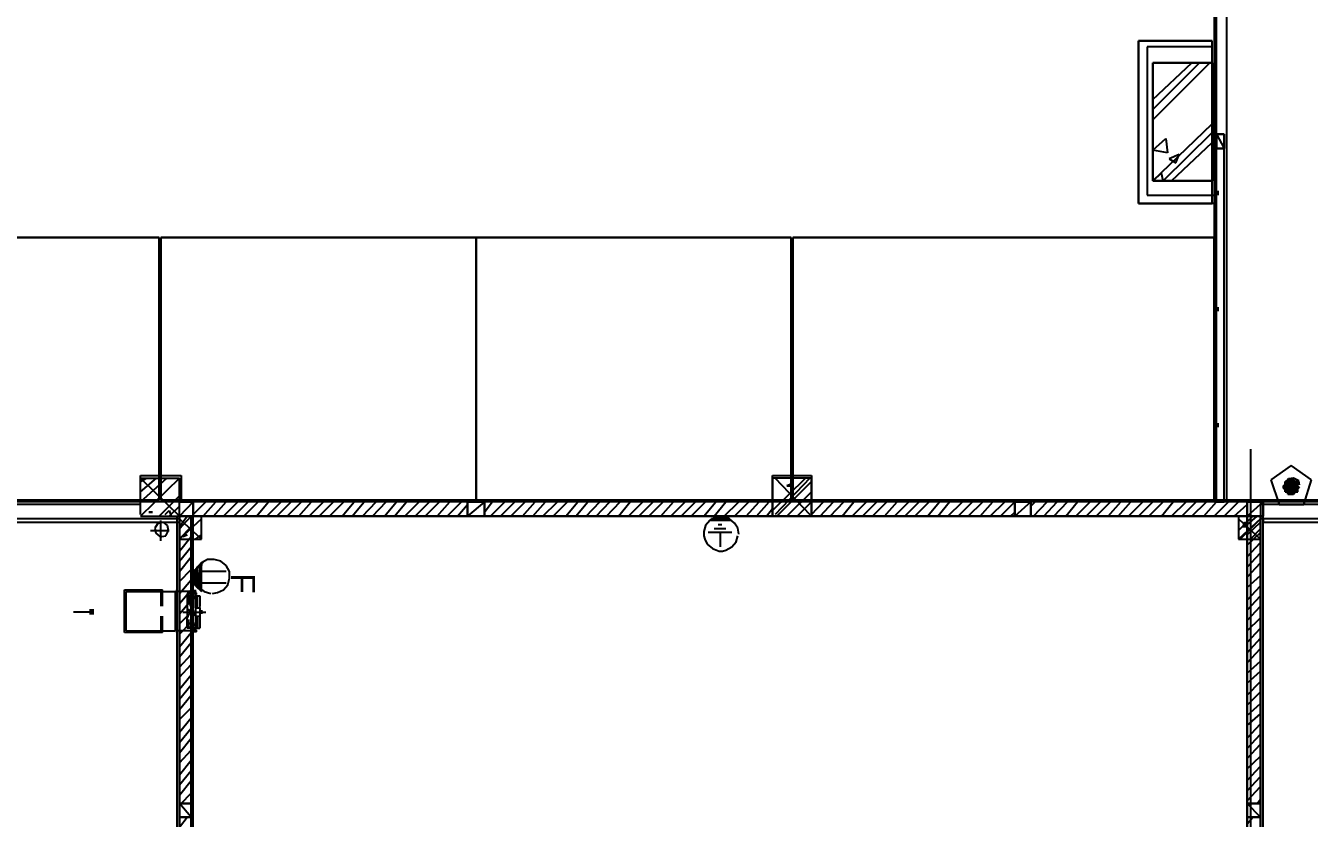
# Model space of a CAD drawing. Header units: millimetres. Extents: x 5 to 415, y 48 to 251.
# Drawn here: x 325.73 to 352.45, y 65.1 to 81.6 of the extents above; entities that cross this region are included whole.
import ezdxf

# ---------------------------------------------------------------- set-up
doc = ezdxf.new("R2010")
doc.units = ezdxf.units.MM
for name, color, linetype in [('H', 7, 'Continuous'), ('P', 7, 'Continuous'), ('T', 7, 'Continuous')]:
    doc.layers.add(name, color=color, linetype=linetype)

msp = doc.modelspace()

# ---------------------------------------------------------------- hatches: boundary and pattern name
at = {"layer": 'H', "linetype": 'Continuous'}
for points in [[(351.913, 72.002), (351.966, 72.055), (352.213, 72.055), (352.213, 72.002), (351.913, 72.002)], [(351.913, 71.967), (351.913, 72.002), (352.213, 72.002), (352.213, 71.967), (351.913, 71.967)], [(351.966, 71.931), (351.913, 71.967), (352.213, 71.967), (352.213, 71.931), (351.966, 71.931)], [(351.966, 72.055), (351.966, 72.09), (352.213, 72.09), (352.213, 72.055), (351.966, 72.055)], [(351.966, 71.878), (351.966, 71.931), (352.213, 71.931), (352.213, 71.878), (351.966, 71.878)], [(352.002, 72.09), (352.002, 72.143), (352.125, 72.143), (352.178, 72.09), (352.002, 72.09)], [(352.002, 71.843), (352.002, 71.878), (352.178, 71.878), (352.125, 71.843), (352.002, 71.843)], [(340.06, 71.332), (340.148, 71.385), (340.237, 71.385), (340.325, 71.332), (340.06, 71.332)], [(339.972, 71.296), (340.025, 71.332), (340.36, 71.332), (340.395, 71.296), (339.972, 71.296)], [(329.318, 69.885), (329.265, 69.938), (329.265, 70.273), (329.318, 70.326), (329.318, 69.885)], [(329.353, 69.85), (329.318, 69.885), (329.318, 70.326), (329.353, 70.362), (329.353, 69.85)], [(329.389, 69.815), (329.353, 69.85), (329.353, 70.362), (329.389, 70.397), (329.389, 69.815)], [(329.265, 69.938), (329.23, 70.026), (329.23, 70.185), (329.265, 70.273), (329.265, 69.938)]]:
    msp.add_hatch(color=256, dxfattribs=at).paths.add_polyline_path(points)

# ---------------------------------------------------------------- linework, layer by layer
at = {"layer": 'P'}
for points in [[(350.467, 103.223), (350.467, 71.684)], [(350.52, 79.34), (350.52, 103.223)], [(350.52, 71.684), (350.52, 103.223)], [(350.732, 71.684), (350.732, 103.258)], [(350.732, 71.684), (350.732, 103.223)], [(348.897, 77.893), (348.897, 81.28)], [(348.897, 81.28), (350.432, 81.28)], [(350.432, 81.28), (348.897, 81.28)], [(348.897, 81.28), (348.897, 77.893)], [(350.432, 81.28), (348.897, 81.28)], [(348.897, 81.28), (348.897, 77.893)], [(350.432, 81.157), (350.432, 81.28)], [(350.432, 77.893), (350.432, 81.28)], [(350.432, 77.893), (350.432, 81.28)], [(349.074, 81.157), (349.074, 78.07)], [(350.432, 81.157), (349.074, 81.157)], [(350.432, 81.157), (349.074, 81.157)], [(349.074, 81.157), (349.074, 78.07)], [(350.432, 81.157), (349.074, 81.157)], [(349.074, 81.157), (349.074, 78.07)], [(350.432, 78.07), (350.432, 81.157)], [(350.432, 78.07), (350.432, 81.157)], [(350.432, 80.821), (349.197, 80.821)], [(349.197, 80.821), (349.197, 78.37)], [(349.197, 80.063), (350.008, 80.821)], [(349.197, 79.851), (350.167, 80.821)], [(349.197, 79.64), (350.379, 80.821)], [(349.197, 80.063), (350.008, 80.821)], [(349.197, 79.851), (350.167, 80.821)], [(349.197, 79.64), (350.379, 80.821)], [(349.197, 78.37), (349.197, 80.821)], [(349.197, 80.821), (350.432, 80.821)], [(350.432, 80.821), (349.197, 80.821)], [(349.197, 80.821), (349.197, 78.37)], [(350.432, 78.37), (350.432, 80.821)], [(350.432, 80.821), (350.432, 78.37)], [(350.432, 78.37), (350.432, 80.821)], [(349.197, 78.37), (350.432, 79.551)], [(349.197, 78.37), (350.432, 79.551)], [(349.409, 78.37), (350.432, 79.375)], [(349.409, 78.37), (350.432, 79.375)], [(349.197, 79.005), (349.462, 79.252)], [(349.197, 79.005), (349.462, 79.252)], [(349.462, 79.252), (349.497, 78.952)], [(349.462, 79.252), (349.497, 78.952)], [(349.585, 78.37), (350.432, 79.163)], [(349.585, 78.37), (350.432, 79.163)], [(350.52, 79.04), (350.52, 79.34)], [(350.52, 79.34), (350.679, 79.34)], [(350.52, 79.34), (350.679, 79.04)], [(350.52, 79.04), (350.52, 79.34)], [(350.52, 79.34), (350.679, 79.34)], [(350.52, 79.34), (350.52, 79.04)], [(350.679, 79.34), (350.52, 79.34)], [(350.679, 79.34), (350.679, 79.04)], [(350.679, 79.34), (350.679, 79.04)], [(350.679, 79.04), (350.679, 79.34)], [(349.497, 78.952), (349.197, 79.005)], [(349.497, 78.952), (349.197, 79.005)], [(349.744, 78.916), (349.532, 78.828)], [(349.744, 78.916), (349.532, 78.828)], [(349.673, 78.74), (349.744, 78.916)], [(349.673, 78.74), (349.744, 78.916)], [(350.679, 79.04), (350.52, 79.04)], [(350.52, 71.684), (350.52, 79.04)], [(350.679, 79.04), (350.52, 79.04)], [(350.52, 79.04), (350.679, 79.04)], [(350.679, 71.684), (350.679, 79.04)], [(349.532, 78.828), (349.673, 78.74)], [(349.532, 78.828), (349.673, 78.74)], [(349.373, 78.528), (349.197, 78.37)], [(349.373, 78.528), (349.197, 78.37)], [(349.197, 78.37), (350.432, 78.37)], [(350.432, 78.37), (349.197, 78.37)], [(349.197, 78.37), (350.432, 78.37)], [(349.409, 78.37), (349.373, 78.528)], [(349.409, 78.37), (349.373, 78.528)], [(349.074, 78.07), (350.467, 78.07)], [(349.074, 78.07), (350.432, 78.07)], [(349.074, 78.07), (350.432, 78.07)], [(350.555, 78.07), (350.555, 78.158)], [(350.467, 77.893), (348.897, 77.893)], [(348.897, 77.893), (350.432, 77.893)], [(348.897, 77.893), (350.432, 77.893)], [(321.945, 77.188), (328.507, 77.188)], [(328.507, 77.188), (321.945, 77.188)], [(328.507, 77.188), (328.507, 71.72)], [(328.507, 71.72), (328.507, 77.188)], [(328.542, 71.72), (328.542, 77.188)], [(328.542, 77.188), (335.104, 77.188)], [(335.104, 77.188), (328.542, 77.188)], [(328.542, 77.188), (328.542, 71.72)], [(335.104, 77.188), (335.104, 71.72)], [(335.104, 71.72), (335.104, 77.188)], [(335.104, 71.72), (335.104, 77.188)], [(335.104, 77.188), (341.665, 77.188)], [(341.665, 77.188), (335.104, 77.188)], [(335.104, 77.188), (335.104, 71.72)], [(341.665, 77.188), (341.665, 71.72)], [(341.665, 71.72), (341.665, 77.188)], [(341.701, 71.72), (341.701, 77.188)], [(341.701, 77.188), (350.467, 77.188)], [(350.467, 77.188), (341.701, 77.188)], [(341.701, 77.188), (341.701, 71.72)], [(350.467, 77.188), (350.467, 71.72)], [(350.467, 71.72), (350.467, 77.188)], [(350.555, 75.653), (350.555, 75.741)], [(350.555, 73.237), (350.555, 73.325)], [(351.226, 72.778), (351.226, 58.42)], [(352.072, 72.443), (351.649, 72.143)], [(352.496, 72.143), (352.072, 72.443)], [(328.119, 71.72), (328.119, 72.231)], [(328.119, 72.231), (328.965, 72.231)], [(328.119, 72.108), (328.242, 72.178)], [(328.119, 71.896), (328.454, 72.178)], [(328.119, 71.684), (328.665, 72.178)], [(328.119, 72.178), (328.93, 72.178)], [(328.119, 71.42), (328.119, 72.178)], [(328.93, 72.178), (328.119, 71.385)], [(328.119, 72.178), (328.93, 71.385)], [(328.93, 71.42), (328.93, 72.178)], [(328.965, 72.231), (328.965, 71.72)], [(341.277, 71.72), (341.277, 72.231)], [(341.277, 72.231), (342.089, 72.231)], [(341.277, 71.508), (341.965, 72.178)], [(342.089, 72.178), (341.277, 72.178)], [(341.277, 72.178), (341.277, 71.72)], [(341.33, 72.178), (342.053, 71.42)], [(342.053, 72.178), (341.33, 71.42)], [(342.089, 72.231), (342.089, 71.72)], [(342.089, 71.385), (342.089, 72.178)], [(352.019, 72.161), (351.949, 72.073)], [(352.125, 72.178), (352.019, 72.161)], [(352.231, 72.125), (352.125, 72.178)], [(341.365, 71.385), (342.089, 72.108)], [(341.665, 72.055), (341.577, 72.02)], [(341.577, 72.02), (341.665, 72.02)], [(341.577, 71.385), (342.089, 71.896)], [(341.665, 71.967), (341.665, 72.055)], [(351.649, 72.143), (351.825, 71.632)], [(351.913, 72.02), (351.949, 72.055)], [(352.213, 72.02), (351.913, 72.02)], [(352.213, 72.02), (351.913, 72.02)], [(351.913, 72.02), (352.213, 72.02)], [(351.913, 72.02), (352.213, 72.02)], [(352.213, 72.02), (351.913, 72.02)], [(352.213, 72.02), (351.913, 72.02)], [(351.913, 72.02), (352.213, 71.967)], [(351.913, 72.02), (352.213, 71.967)], [(351.913, 71.967), (351.913, 72.02)], [(352.213, 71.967), (351.913, 71.967)], [(352.213, 71.967), (351.913, 71.967)], [(351.913, 71.967), (352.213, 71.931)], [(351.913, 71.967), (352.213, 71.931)], [(351.949, 71.931), (351.913, 71.967)], [(352.213, 72.108), (351.949, 72.108)], [(351.949, 72.108), (352.002, 72.108)], [(352.213, 72.108), (351.949, 72.108)], [(351.949, 72.108), (352.213, 72.055)], [(351.949, 72.108), (352.213, 72.055)], [(351.949, 72.055), (351.949, 72.108)], [(351.949, 72.073), (351.966, 71.949)], [(352.213, 72.055), (351.949, 72.055)], [(352.213, 72.055), (351.949, 72.055)], [(351.949, 72.055), (352.213, 72.055)], [(351.949, 72.055), (352.213, 72.055)], [(352.213, 72.055), (351.949, 72.055)], [(352.213, 72.055), (351.949, 72.055)], [(351.949, 72.055), (352.213, 72.02)], [(351.949, 72.055), (352.213, 72.02)], [(352.213, 71.931), (351.949, 71.931)], [(352.213, 71.931), (351.949, 71.931)], [(351.949, 71.931), (352.213, 71.931)], [(351.949, 71.931), (352.213, 71.931)], [(352.213, 71.931), (351.949, 71.931)], [(352.213, 71.931), (351.949, 71.931)], [(351.949, 71.931), (352.213, 71.896)], [(351.949, 71.931), (352.213, 71.896)], [(351.949, 71.896), (351.949, 71.931)], [(352.213, 71.896), (351.949, 71.896)], [(352.213, 71.896), (351.949, 71.896)], [(351.949, 71.896), (352.16, 71.896)], [(351.949, 71.896), (352.16, 71.896)], [(352.002, 71.896), (351.949, 71.896)], [(351.966, 71.949), (352.072, 71.896)], [(352.037, 72.143), (352.002, 72.143)], [(352.002, 72.143), (352.125, 72.143)], [(352.125, 72.143), (352.002, 72.143)], [(352.002, 72.143), (352.16, 72.108)], [(352.002, 72.143), (352.16, 72.108)], [(352.002, 72.108), (352.002, 72.143)], [(352.16, 72.108), (352.002, 72.108)], [(352.16, 72.108), (352.002, 72.108)], [(352.002, 72.108), (352.213, 72.108)], [(352.002, 72.108), (352.213, 72.108)], [(352.16, 71.896), (352.002, 71.896)], [(352.16, 71.896), (352.002, 71.896)], [(352.002, 71.896), (352.125, 71.843)], [(352.002, 71.896), (352.125, 71.843)], [(352.002, 71.843), (352.002, 71.896)], [(352.072, 72.143), (352.037, 72.143)], [(352.037, 72.143), (352.072, 72.143)], [(352.125, 72.143), (352.037, 72.143)], [(352.037, 72.143), (352.125, 72.143)], [(352.125, 72.143), (352.037, 72.143)], [(352.072, 71.896), (352.178, 71.914)], [(352.125, 72.143), (352.125, 72.143)], [(352.125, 72.143), (352.125, 72.143)], [(352.125, 72.143), (352.125, 72.143)], [(352.16, 72.108), (352.125, 72.143)], [(352.125, 71.843), (352.16, 71.896)], [(352.213, 72.108), (352.16, 72.108)], [(352.16, 71.896), (352.213, 71.896)], [(352.178, 71.914), (352.249, 72.002)], [(352.213, 72.055), (352.213, 72.108)], [(352.213, 72.055), (352.213, 72.055)], [(352.213, 72.055), (352.213, 72.055)], [(352.213, 72.02), (352.213, 72.055)], [(352.213, 72.02), (352.213, 72.02)], [(352.213, 72.02), (352.213, 72.02)], [(352.213, 71.967), (352.213, 72.02)], [(352.213, 71.931), (352.213, 71.967)], [(352.213, 71.931), (352.213, 71.931)], [(352.213, 71.931), (352.213, 71.931)], [(352.213, 71.896), (352.213, 71.931)], [(352.249, 72.037), (352.231, 72.125)], [(352.337, 71.632), (352.496, 72.143)], [(393.982, 71.684), (38.858, 71.684)], [(328.119, 71.72), (315.754, 71.72)], [(328.119, 71.632), (315.754, 71.632)], [(328.507, 71.72), (321.945, 71.72)], [(321.945, 71.72), (328.507, 71.72)], [(328.507, 71.385), (328.93, 71.808)], [(335.104, 71.72), (328.542, 71.72)], [(328.542, 71.72), (335.104, 71.72)], [(341.277, 71.72), (328.93, 71.72)], [(328.93, 71.684), (329.212, 71.684)], [(328.93, 71.385), (328.93, 71.684)], [(329.212, 71.684), (328.93, 71.385)], [(328.93, 71.684), (329.212, 71.684)], [(329.212, 71.684), (328.93, 71.684)], [(329.212, 71.42), (329.477, 71.684)], [(329.212, 71.684), (329.212, 71.385)], [(334.927, 71.684), (329.212, 71.684)], [(329.212, 71.684), (329.212, 71.385)], [(329.212, 71.385), (329.212, 71.684)], [(329.424, 71.385), (329.688, 71.684)], [(329.636, 71.385), (329.9, 71.684)], [(329.847, 71.385), (330.147, 71.684)], [(330.059, 71.385), (330.359, 71.684)], [(330.271, 71.385), (330.57, 71.684)], [(330.535, 71.385), (330.782, 71.684)], [(330.747, 71.385), (331.047, 71.684)], [(330.958, 71.385), (331.258, 71.684)], [(331.17, 71.385), (331.47, 71.684)], [(331.417, 71.385), (331.682, 71.684)], [(331.629, 71.385), (331.929, 71.684)], [(331.84, 71.385), (332.14, 71.684)], [(332.052, 71.385), (332.352, 71.684)], [(332.317, 71.385), (332.564, 71.684)], [(332.528, 71.385), (332.775, 71.684)], [(332.74, 71.385), (333.022, 71.684)], [(332.952, 71.385), (333.234, 71.684)], [(333.199, 71.385), (333.446, 71.684)], [(333.41, 71.385), (333.657, 71.684)], [(333.622, 71.385), (333.922, 71.684)], [(333.834, 71.385), (334.133, 71.684)], [(334.045, 71.385), (334.345, 71.684)], [(334.292, 71.385), (334.557, 71.684)], [(334.504, 71.385), (334.804, 71.684)], [(334.716, 71.385), (334.927, 71.632)], [(334.927, 71.684), (335.28, 71.684)], [(334.927, 71.385), (334.927, 71.684)], [(335.28, 71.684), (334.927, 71.385)], [(334.927, 71.385), (334.927, 71.684)], [(334.927, 71.684), (335.28, 71.684)], [(335.28, 71.684), (334.927, 71.684)], [(334.927, 71.684), (334.927, 71.385)], [(341.665, 71.72), (335.104, 71.72)], [(335.104, 71.72), (341.665, 71.72)], [(335.28, 71.473), (335.439, 71.684)], [(335.28, 71.684), (335.28, 71.385)], [(341.277, 71.684), (335.28, 71.684)], [(335.28, 71.684), (335.28, 71.385)], [(335.28, 71.385), (335.28, 71.684)], [(335.403, 71.385), (335.703, 71.684)], [(335.615, 71.385), (335.915, 71.684)], [(335.827, 71.385), (336.127, 71.684)], [(336.074, 71.385), (336.338, 71.684)], [(336.285, 71.385), (336.55, 71.684)], [(336.497, 71.385), (336.797, 71.684)], [(336.709, 71.385), (337.009, 71.684)], [(336.973, 71.385), (337.22, 71.684)], [(337.185, 71.385), (337.432, 71.684)], [(337.397, 71.385), (337.679, 71.684)], [(337.608, 71.385), (337.891, 71.684)], [(337.82, 71.385), (338.102, 71.684)], [(338.067, 71.385), (338.314, 71.684)], [(338.279, 71.385), (338.578, 71.684)], [(338.49, 71.385), (338.79, 71.684)], [(338.702, 71.385), (339.002, 71.684)], [(338.949, 71.385), (339.213, 71.684)], [(339.161, 71.385), (339.46, 71.684)], [(339.372, 71.385), (339.672, 71.684)], [(339.584, 71.385), (339.884, 71.684)], [(339.848, 71.385), (340.095, 71.684)], [(340.06, 71.385), (340.307, 71.684)], [(340.272, 71.385), (340.572, 71.684)], [(340.483, 71.385), (340.783, 71.684)], [(340.73, 71.385), (340.995, 71.684)], [(340.942, 71.385), (341.207, 71.684)], [(341.277, 71.385), (341.277, 71.72)], [(341.277, 71.684), (341.277, 71.385)], [(350.467, 71.72), (341.701, 71.72)], [(341.701, 71.72), (350.467, 71.72)], [(341.789, 71.385), (342.089, 71.684)], [(351.49, 71.72), (342.089, 71.72)], [(342.089, 71.42), (342.336, 71.684)], [(342.089, 71.684), (342.089, 71.385)], [(346.322, 71.684), (342.089, 71.684)], [(342.265, 71.385), (342.547, 71.684)], [(342.477, 71.385), (342.759, 71.684)], [(342.724, 71.385), (342.971, 71.684)], [(342.935, 71.385), (343.235, 71.684)], [(343.147, 71.385), (343.447, 71.684)], [(343.359, 71.385), (343.658, 71.684)], [(343.606, 71.385), (343.87, 71.684)], [(343.817, 71.385), (344.117, 71.684)], [(344.029, 71.385), (344.329, 71.684)], [(344.241, 71.385), (344.54, 71.684)], [(344.505, 71.385), (344.752, 71.684)], [(344.717, 71.385), (344.964, 71.684)], [(344.928, 71.385), (345.228, 71.684)], [(345.14, 71.385), (345.44, 71.684)], [(345.352, 71.385), (345.652, 71.684)], [(345.599, 71.385), (345.863, 71.684)], [(345.81, 71.385), (346.11, 71.684)], [(346.022, 71.385), (346.322, 71.684)], [(346.322, 71.684), (346.657, 71.684)], [(346.322, 71.385), (346.322, 71.684)], [(346.657, 71.684), (346.322, 71.385)], [(346.322, 71.385), (346.322, 71.684)], [(346.322, 71.684), (346.657, 71.684)], [(346.657, 71.684), (346.322, 71.684)], [(346.322, 71.684), (346.322, 71.385)], [(346.657, 71.596), (346.745, 71.684)], [(346.657, 71.684), (346.657, 71.385)], [(351.155, 71.684), (346.657, 71.684)], [(346.657, 71.684), (346.657, 71.385)], [(346.657, 71.385), (346.657, 71.684)], [(346.71, 71.385), (346.992, 71.684)], [(346.922, 71.385), (347.204, 71.684)], [(347.133, 71.385), (347.416, 71.684)], [(347.38, 71.385), (347.627, 71.684)], [(347.592, 71.385), (347.892, 71.684)], [(347.804, 71.385), (348.103, 71.684)], [(348.015, 71.385), (348.315, 71.684)], [(348.262, 71.385), (348.527, 71.684)], [(348.474, 71.385), (348.738, 71.684)], [(348.686, 71.385), (348.985, 71.684)], [(348.897, 71.385), (349.197, 71.684)], [(349.109, 71.385), (349.409, 71.684)], [(349.373, 71.385), (349.62, 71.684)], [(349.585, 71.385), (349.885, 71.684)], [(349.797, 71.385), (350.097, 71.684)], [(350.008, 71.385), (350.308, 71.684)], [(350.255, 71.385), (350.52, 71.684)], [(350.467, 71.385), (350.767, 71.684)], [(350.52, 71.684), (350.679, 71.684)], [(350.679, 71.385), (350.979, 71.684)], [(350.89, 71.385), (351.155, 71.632)], [(351.155, 71.684), (351.437, 71.684)], [(351.155, 71.385), (351.155, 71.684)], [(351.49, 71.684), (351.155, 71.385)], [(351.155, 71.385), (351.155, 71.684)], [(351.155, 71.684), (351.49, 71.684)], [(351.49, 71.684), (351.155, 71.684)], [(351.155, 71.684), (351.155, 71.385)], [(351.437, 71.684), (351.437, 71.385)], [(351.437, 71.684), (351.437, 59.32)], [(354.453, 71.632), (351.437, 71.632)], [(354.453, 71.72), (351.49, 71.72)], [(351.49, 71.684), (351.49, 71.385)], [(351.49, 71.385), (351.49, 71.684)], [(351.49, 58.808), (351.49, 71.684)], [(351.825, 71.632), (352.337, 71.632)], [(352.125, 71.843), (352.002, 71.843)], [(352.125, 71.843), (352.002, 71.843)], [(352.002, 71.843), (352.037, 71.843)], [(352.002, 71.843), (352.125, 71.843)], [(352.125, 71.843), (352.002, 71.843)], [(352.037, 71.843), (352.125, 71.843)], [(352.072, 71.843), (352.037, 71.843)], [(352.037, 71.843), (352.072, 71.843)], [(352.072, 71.843), (352.125, 71.843)], [(352.125, 71.843), (352.072, 71.843)], [(352.125, 71.843), (352.125, 71.843)], [(328.119, 71.385), (328.93, 71.385)], [(328.366, 71.473), (328.295, 71.473)], [(328.295, 71.473), (328.366, 71.473)], [(328.63, 71.42), (328.718, 71.508)], [(328.718, 71.385), (328.93, 71.596)], [(328.718, 71.508), (328.754, 71.385)], [(328.877, 71.385), (328.877, 58.808)], [(329.212, 71.385), (328.93, 71.385)], [(329.212, 71.385), (328.93, 71.385)], [(328.93, 71.385), (329.212, 71.385)], [(328.93, 58.843), (328.93, 71.385)], [(328.93, 71.12), (329.177, 71.385)], [(329.177, 71.385), (328.93, 71.385)], [(328.93, 71.385), (328.93, 65.405)], [(328.93, 71.173), (329.089, 71.385)], [(329.389, 71.385), (328.93, 71.385)], [(328.93, 71.385), (328.93, 70.908)], [(329.142, 71.385), (329.212, 71.332)], [(329.177, 71.385), (329.177, 59.143)], [(329.177, 65.405), (329.177, 71.385)], [(329.212, 71.385), (342.089, 71.385)], [(334.927, 71.385), (329.212, 71.385)], [(329.212, 59.355), (329.212, 71.385)], [(329.389, 70.908), (329.389, 71.385)], [(335.28, 71.385), (334.927, 71.385)], [(335.28, 71.385), (334.927, 71.385)], [(334.927, 71.385), (335.28, 71.385)], [(341.277, 71.385), (335.28, 71.385)], [(340.095, 71.367), (339.972, 71.296)], [(340.06, 71.332), (340.148, 71.385)], [(340.166, 71.385), (340.095, 71.367)], [(340.184, 71.385), (340.148, 71.385)], [(340.148, 71.385), (340.184, 71.385)], [(340.219, 71.385), (340.148, 71.385)], [(340.148, 71.385), (340.307, 71.332)], [(340.148, 71.385), (340.307, 71.332)], [(340.237, 71.385), (340.166, 71.385)], [(340.307, 71.332), (340.219, 71.385)], [(340.378, 71.332), (340.237, 71.385)], [(341.154, 71.385), (341.277, 71.543)], [(341.277, 71.385), (342.089, 71.385)], [(342.089, 71.385), (341.277, 71.385)], [(342.089, 71.385), (351.155, 71.385)], [(346.322, 71.385), (342.089, 71.385)], [(346.234, 71.385), (346.322, 71.473)], [(346.657, 71.385), (346.322, 71.385)], [(346.657, 71.385), (346.322, 71.385)], [(346.322, 71.385), (346.657, 71.385)], [(351.155, 71.385), (346.657, 71.385)], [(350.979, 71.085), (351.278, 71.385)], [(351.437, 71.385), (350.979, 71.385)], [(350.979, 71.385), (350.979, 70.908)], [(351.437, 71.385), (351.155, 71.385)], [(351.49, 71.385), (351.155, 71.385)], [(351.155, 71.385), (351.49, 71.385)], [(351.155, 71.385), (351.155, 59.355)], [(351.155, 59.32), (351.155, 71.385)], [(351.155, 71.208), (351.367, 71.385)], [(351.437, 71.385), (351.155, 71.385)], [(351.155, 71.385), (351.155, 65.405)], [(351.437, 65.405), (351.437, 71.385)], [(351.437, 70.908), (351.437, 71.385)], [(328.93, 71.332), (281.799, 71.332)], [(281.799, 71.261), (328.93, 71.261)], [(328.33, 71.085), (328.718, 71.085)], [(328.471, 71.226), (328.418, 71.138)], [(328.418, 71.138), (328.436, 71.032)], [(328.56, 71.261), (328.471, 71.226)], [(328.542, 70.873), (328.542, 71.296)], [(328.683, 71.191), (328.595, 71.261)], [(328.648, 70.979), (328.701, 71.085)], [(328.701, 71.085), (328.683, 71.191)], [(328.93, 71.261), (328.93, 71.332)], [(328.93, 71.332), (329.389, 70.908)], [(329.389, 71.332), (328.93, 70.908)], [(328.93, 70.908), (329.177, 71.173)], [(339.884, 71.191), (339.848, 71.067)], [(339.972, 71.296), (339.884, 71.191)], [(339.972, 71.296), (340.007, 71.332)], [(340.395, 71.296), (339.972, 71.296)], [(340.395, 71.296), (339.972, 71.296)], [(340.36, 71.332), (340.007, 71.332)], [(340.007, 71.332), (340.06, 71.332)], [(340.36, 71.332), (340.007, 71.332)], [(340.007, 71.332), (340.395, 71.296)], [(340.007, 71.332), (340.395, 71.296)], [(340.307, 71.332), (340.06, 71.332)], [(340.307, 71.332), (340.06, 71.332)], [(340.06, 71.332), (340.36, 71.332)], [(340.06, 71.332), (340.36, 71.332)], [(340.307, 71.12), (340.06, 71.12)], [(340.219, 71.208), (340.148, 71.208)], [(340.36, 71.332), (340.307, 71.332)], [(340.395, 71.296), (340.36, 71.332)], [(340.483, 71.243), (340.378, 71.332)], [(340.554, 71.138), (340.483, 71.243)], [(340.572, 71.014), (340.554, 71.138)], [(350.979, 71.332), (351.437, 70.908)], [(351.437, 71.332), (350.979, 70.908)], [(351.014, 70.908), (351.437, 71.332)], [(351.102, 71.261), (351.067, 71.173)], [(351.067, 71.173), (351.155, 71.173)], [(351.155, 71.173), (351.102, 71.261)], [(351.155, 70.997), (351.437, 71.261)], [(351.226, 70.908), (351.437, 71.12)], [(354.453, 71.332), (351.437, 71.332)], [(351.49, 71.332), (351.49, 71.261)], [(351.49, 71.261), (354.453, 71.261)], [(328.436, 71.032), (328.524, 70.961)], [(328.56, 70.961), (328.648, 70.979)], [(328.93, 70.661), (329.177, 70.961)], [(328.93, 70.908), (329.389, 70.908)], [(329.089, 70.997), (329.001, 70.961)], [(329.001, 70.961), (329.089, 70.997)], [(329.265, 70.908), (329.389, 70.997)], [(339.848, 71.067), (339.848, 70.979)], [(339.848, 70.979), (339.866, 70.908)], [(339.866, 70.908), (339.919, 70.803)], [(340.431, 71.049), (339.937, 71.049)], [(340.184, 71.049), (340.184, 70.75)], [(340.431, 70.75), (340.519, 70.855)], [(340.519, 70.855), (340.554, 70.979)], [(350.979, 70.908), (351.437, 70.908)], [(351.155, 70.785), (351.437, 71.049)], [(351.155, 70.538), (351.437, 70.838)], [(328.93, 70.45), (329.177, 70.75)], [(339.919, 70.803), (340.025, 70.714)], [(340.025, 70.714), (340.166, 70.661)], [(340.166, 70.661), (340.237, 70.661)], [(340.237, 70.661), (340.307, 70.679)], [(340.307, 70.679), (340.431, 70.75)], [(351.155, 70.326), (351.437, 70.626)], [(328.93, 70.238), (329.177, 70.538)], [(329.3, 70.326), (329.265, 69.938)], [(329.3, 70.326), (329.265, 69.938)], [(329.265, 70.273), (329.3, 70.326)], [(329.3, 70.309), (329.265, 70.168)], [(329.3, 70.309), (329.265, 70.168)], [(329.318, 70.344), (329.283, 70.273)], [(329.389, 70.414), (329.3, 70.309)], [(329.389, 70.414), (329.3, 70.309)], [(329.353, 70.362), (329.3, 69.903)], [(329.353, 70.362), (329.3, 69.903)], [(329.3, 70.326), (329.353, 70.362)], [(329.3, 69.903), (329.3, 70.326)], [(329.3, 69.903), (329.3, 70.326)], [(329.424, 70.432), (329.318, 70.344)], [(329.389, 70.414), (329.353, 69.85)], [(329.389, 70.414), (329.353, 69.85)], [(329.353, 70.362), (329.389, 70.414)], [(329.353, 69.85), (329.353, 70.362)], [(329.353, 69.85), (329.353, 70.362)], [(329.512, 70.485), (329.389, 70.414)], [(329.512, 70.485), (329.389, 70.414)], [(329.389, 69.815), (329.389, 70.414)], [(329.389, 69.815), (329.389, 70.414)], [(329.583, 70.485), (329.512, 70.485)], [(329.583, 70.485), (329.512, 70.485)], [(329.653, 70.485), (329.583, 70.485)], [(329.653, 70.485), (329.583, 70.485)], [(329.794, 70.45), (329.653, 70.485)], [(329.794, 70.45), (329.653, 70.485)], [(329.9, 70.362), (329.794, 70.45)], [(329.9, 70.362), (329.794, 70.45)], [(329.971, 70.238), (329.9, 70.362)], [(329.971, 70.238), (329.9, 70.362)], [(351.155, 70.115), (351.437, 70.414)], [(328.93, 70.026), (329.177, 70.273)], [(328.93, 69.779), (329.177, 70.062)], [(329.265, 70.273), (329.212, 70.026)], [(329.265, 70.273), (329.212, 70.026)], [(329.212, 70.203), (329.265, 70.273)], [(329.212, 70.026), (329.212, 70.203)], [(329.212, 70.026), (329.212, 70.203)], [(329.212, 70.203), (329.212, 70.062)], [(329.212, 70.203), (329.212, 70.062)], [(329.212, 70.15), (329.212, 70.203)], [(329.212, 70.062), (329.212, 70.15)], [(329.212, 70.062), (329.212, 70.026)], [(329.212, 70.026), (329.265, 69.938)], [(329.265, 69.938), (329.265, 70.273)], [(329.265, 69.938), (329.265, 70.273)], [(329.283, 70.273), (329.265, 70.185)], [(329.265, 70.185), (329.265, 70.097)], [(329.265, 70.168), (329.265, 70.097)], [(329.265, 70.168), (329.265, 70.097)], [(329.265, 70.097), (329.283, 70.026)], [(329.265, 70.097), (329.283, 70.026)], [(329.265, 70.097), (329.283, 70.009)], [(329.283, 70.026), (329.336, 69.903)], [(329.283, 70.026), (329.336, 69.903)], [(329.9, 70.238), (329.389, 70.238)], [(329.935, 69.956), (329.971, 70.097)], [(329.935, 69.956), (329.971, 70.097)], [(329.971, 70.168), (329.971, 70.238)], [(329.971, 70.168), (329.971, 70.238)], [(329.971, 70.097), (329.971, 70.168)], [(329.971, 70.097), (329.971, 70.168)], [(351.155, 69.903), (351.437, 70.15)], [(327.783, 68.968), (327.783, 69.85)], [(327.783, 69.85), (328.577, 69.85)], [(327.819, 69.003), (327.819, 69.815)], [(327.819, 69.815), (328.542, 69.815)], [(327.872, 69.815), (327.942, 69.815)], [(327.942, 69.815), (328.119, 69.815)], [(328.119, 69.815), (328.33, 69.815)], [(328.33, 69.815), (328.577, 69.815)], [(328.542, 69.815), (328.542, 69.515)], [(328.577, 69.515), (328.577, 69.85)], [(328.577, 69.815), (328.842, 69.815)], [(328.665, 69.815), (328.754, 69.815)], [(328.754, 69.815), (328.877, 69.815)], [(328.842, 69.815), (328.842, 69.003)], [(328.877, 68.968), (328.877, 69.85)], [(328.877, 68.968), (328.877, 69.85)], [(329.212, 69.815), (328.877, 69.815)], [(328.93, 69.568), (329.177, 69.85)], [(328.93, 69.003), (328.93, 69.815)], [(329.265, 69.779), (329.089, 69.779)], [(329.089, 69.779), (329.089, 69.48)], [(329.142, 69.674), (329.124, 69.779)], [(329.177, 69.003), (329.177, 69.815)], [(329.212, 68.968), (329.212, 69.85)], [(329.212, 69.85), (329.212, 69.779)], [(329.212, 69.779), (329.3, 69.779)], [(329.265, 69.938), (329.3, 69.903)], [(329.265, 69.779), (329.265, 69.85)], [(329.265, 69.815), (329.265, 68.968)], [(329.265, 69.815), (329.265, 69.003)], [(329.265, 69.815), (329.265, 69.727)], [(329.283, 70.009), (329.318, 69.921)], [(329.3, 69.903), (329.353, 69.85)], [(329.318, 69.921), (329.389, 69.85)], [(329.336, 69.903), (329.442, 69.815)], [(329.336, 69.903), (329.442, 69.815)], [(329.353, 69.85), (329.389, 69.815)], [(329.9, 69.991), (329.389, 69.991)], [(329.442, 69.815), (329.583, 69.779)], [(329.442, 69.815), (329.583, 69.779)], [(329.618, 69.779), (329.724, 69.797)], [(329.618, 69.779), (329.724, 69.797)], [(329.724, 69.797), (329.847, 69.85)], [(329.724, 69.797), (329.847, 69.85)], [(329.847, 69.85), (329.935, 69.956)], [(329.847, 69.85), (329.935, 69.956)], [(351.155, 69.638), (351.437, 69.938)], [(328.93, 69.356), (329.177, 69.638)], [(329.089, 69.48), (329.089, 69.303)], [(329.124, 69.585), (329.142, 69.674)], [(329.142, 69.585), (329.159, 69.515)], [(329.265, 69.656), (329.212, 69.744)], [(329.265, 69.48), (329.265, 69.727)], [(329.265, 69.727), (329.353, 69.727)], [(329.265, 69.727), (329.353, 69.727)], [(329.265, 69.48), (329.265, 69.727)], [(329.265, 69.621), (329.265, 69.55)], [(329.265, 69.55), (329.265, 69.48)], [(329.265, 69.48), (329.353, 69.48)], [(329.265, 69.48), (329.265, 69.303)], [(329.265, 69.48), (329.265, 69.303)], [(329.3, 69.48), (329.3, 69.727)], [(329.3, 69.48), (329.3, 69.727)], [(329.3, 69.48), (329.3, 69.727)], [(329.3, 69.48), (329.3, 69.727)], [(329.3, 69.48), (329.3, 69.727)], [(329.3, 69.48), (329.3, 69.727)], [(329.353, 69.727), (329.353, 69.515)], [(329.353, 69.727), (329.353, 69.515)], [(329.353, 69.48), (329.353, 69.727)], [(329.353, 69.515), (329.353, 69.727)], [(329.353, 69.515), (329.353, 69.727)], [(329.353, 69.48), (329.353, 69.303)], [(351.155, 69.427), (351.437, 69.727)], [(351.155, 69.215), (351.437, 69.515)], [(327.148, 69.391), (326.725, 69.391)], [(327.148, 69.427), (327.06, 69.427)], [(327.148, 69.356), (327.06, 69.356)], [(328.542, 69.303), (328.542, 69.003)], [(328.577, 68.968), (328.577, 69.303)], [(328.93, 69.144), (329.177, 69.391)], [(329.001, 69.391), (329.477, 69.391)], [(329.089, 69.427), (329.089, 69.303)], [(329.089, 69.427), (329.089, 69.356)], [(329.124, 69.356), (329.089, 69.268)], [(329.089, 69.056), (329.089, 69.303)], [(329.195, 69.391), (329.106, 69.444)], [(329.195, 69.391), (329.124, 69.444)], [(329.124, 69.092), (329.124, 69.233)], [(329.248, 69.321), (329.195, 69.391)], [(329.212, 69.427), (329.212, 69.303)], [(329.212, 69.18), (329.212, 69.303)], [(329.265, 69.321), (329.23, 69.391)], [(329.265, 69.303), (329.353, 69.303)], [(329.265, 69.303), (329.265, 69.056)], [(329.265, 69.303), (329.265, 69.056)], [(329.3, 69.303), (329.3, 69.056)], [(329.3, 69.303), (329.3, 69.056)], [(329.3, 69.303), (329.3, 69.056)], [(329.3, 69.303), (329.3, 69.056)], [(329.3, 69.303), (329.3, 69.056)], [(329.3, 69.303), (329.3, 69.056)], [(329.353, 69.303), (329.353, 69.056)], [(329.353, 69.303), (329.353, 69.056)], [(329.353, 69.303), (329.353, 69.056)], [(329.353, 69.056), (329.353, 69.268)], [(329.353, 69.056), (329.353, 69.268)], [(329.389, 69.427), (329.389, 69.356)], [(351.155, 69.003), (351.437, 69.268)], [(328.577, 68.968), (327.783, 68.968)], [(327.819, 69.003), (328.542, 69.003)], [(327.872, 69.003), (327.942, 69.003)], [(327.942, 69.003), (328.119, 69.003)], [(328.119, 69.003), (328.33, 69.003)], [(328.33, 69.003), (328.577, 69.003)], [(328.577, 69.003), (328.842, 69.003)], [(328.665, 69.003), (328.754, 69.003)], [(328.754, 69.003), (328.842, 69.003)], [(329.212, 69.003), (328.877, 69.003)], [(328.93, 68.933), (329.177, 69.18)], [(328.93, 68.668), (329.177, 68.968)], [(329.177, 69.056), (329.089, 69.092)], [(329.265, 69.056), (329.089, 69.056)], [(329.212, 69.056), (329.212, 68.968)], [(329.212, 69.003), (329.3, 69.003)], [(329.248, 69.092), (329.265, 69.18)], [(329.265, 69.056), (329.353, 69.056)], [(329.265, 69.056), (329.353, 69.056)], [(329.265, 68.968), (329.265, 69.056)], [(351.155, 68.756), (351.437, 69.056)], [(328.93, 68.457), (329.177, 68.756)], [(351.155, 68.545), (351.437, 68.845)], [(328.93, 68.245), (329.177, 68.509)], [(351.155, 68.333), (351.437, 68.633)], [(328.93, 68.033), (329.177, 68.298)], [(351.155, 68.121), (351.437, 68.368)], [(351.155, 67.91), (351.437, 68.157)], [(328.93, 67.786), (329.177, 68.086)], [(351.155, 67.663), (351.437, 67.945)], [(328.93, 67.575), (329.177, 67.874)], [(328.93, 67.363), (329.177, 67.663)], [(351.155, 67.451), (351.437, 67.733)], [(328.93, 67.151), (329.177, 67.398)], [(351.155, 67.239), (351.437, 67.486)], [(328.93, 66.887), (329.177, 67.187)], [(351.155, 67.028), (351.437, 67.275)], [(328.93, 66.675), (329.177, 66.975)], [(351.155, 66.763), (351.437, 67.063)], [(351.155, 66.552), (351.437, 66.851)], [(328.93, 66.463), (329.177, 66.763)], [(351.155, 66.34), (351.437, 66.64)], [(328.93, 66.252), (329.177, 66.516)], [(328.93, 66.005), (329.177, 66.305)], [(351.155, 66.128), (351.437, 66.393)], [(328.93, 65.793), (329.177, 66.093)], [(351.155, 65.881), (351.437, 66.181)], [(328.93, 65.581), (329.177, 65.881)], [(351.155, 65.67), (351.437, 65.969)], [(351.155, 65.458), (351.437, 65.758)], [(328.965, 65.405), (329.177, 65.617)], [(351.367, 65.405), (351.437, 65.493)], [(328.93, 65.405), (329.177, 65.405)], [(329.177, 65.123), (328.93, 65.405)], [(328.93, 65.405), (329.177, 65.405)], [(328.93, 65.123), (328.93, 65.405)], [(329.177, 65.405), (328.93, 65.405)], [(328.93, 65.405), (328.93, 65.123)], [(329.177, 65.405), (329.177, 65.123)], [(329.177, 65.123), (329.177, 65.405)], [(351.155, 65.405), (351.437, 65.405)], [(351.437, 65.123), (351.155, 65.405)], [(351.155, 65.405), (351.437, 65.405)], [(351.155, 65.123), (351.155, 65.405)], [(351.437, 65.405), (351.155, 65.405)], [(351.155, 65.405), (351.155, 65.123)], [(351.437, 65.405), (351.437, 65.123)], [(351.437, 65.123), (351.437, 65.405)], [(328.93, 64.911), (329.089, 65.123)], [(329.177, 65.123), (328.93, 65.123)], [(328.93, 65.123), (328.93, 58.843)], [(329.177, 65.123), (328.93, 65.123)], [(328.93, 65.123), (329.177, 65.123)], [(329.177, 59.143), (329.177, 65.123)], [(351.155, 64.982), (351.278, 65.123)], [(351.437, 65.123), (351.155, 65.123)], [(351.155, 65.123), (351.155, 59.32)], [(351.437, 65.123), (351.155, 65.123)], [(351.155, 65.123), (351.437, 65.123)], [(351.437, 59.32), (351.437, 65.123)]]:
    msp.add_lwpolyline(points, dxfattribs=at)

# ---------------------------------------------------------------- texts
at = {"layer": 'T', "insert": (330.5, 70.2), "char_height": 0.5, "attachment_point": 1, "rotation": 270}
msp.add_mtext('{\\fArial|b0|i0|c0|p18;F}', dxfattribs=at)

doc.saveas('drawing.dxf')
